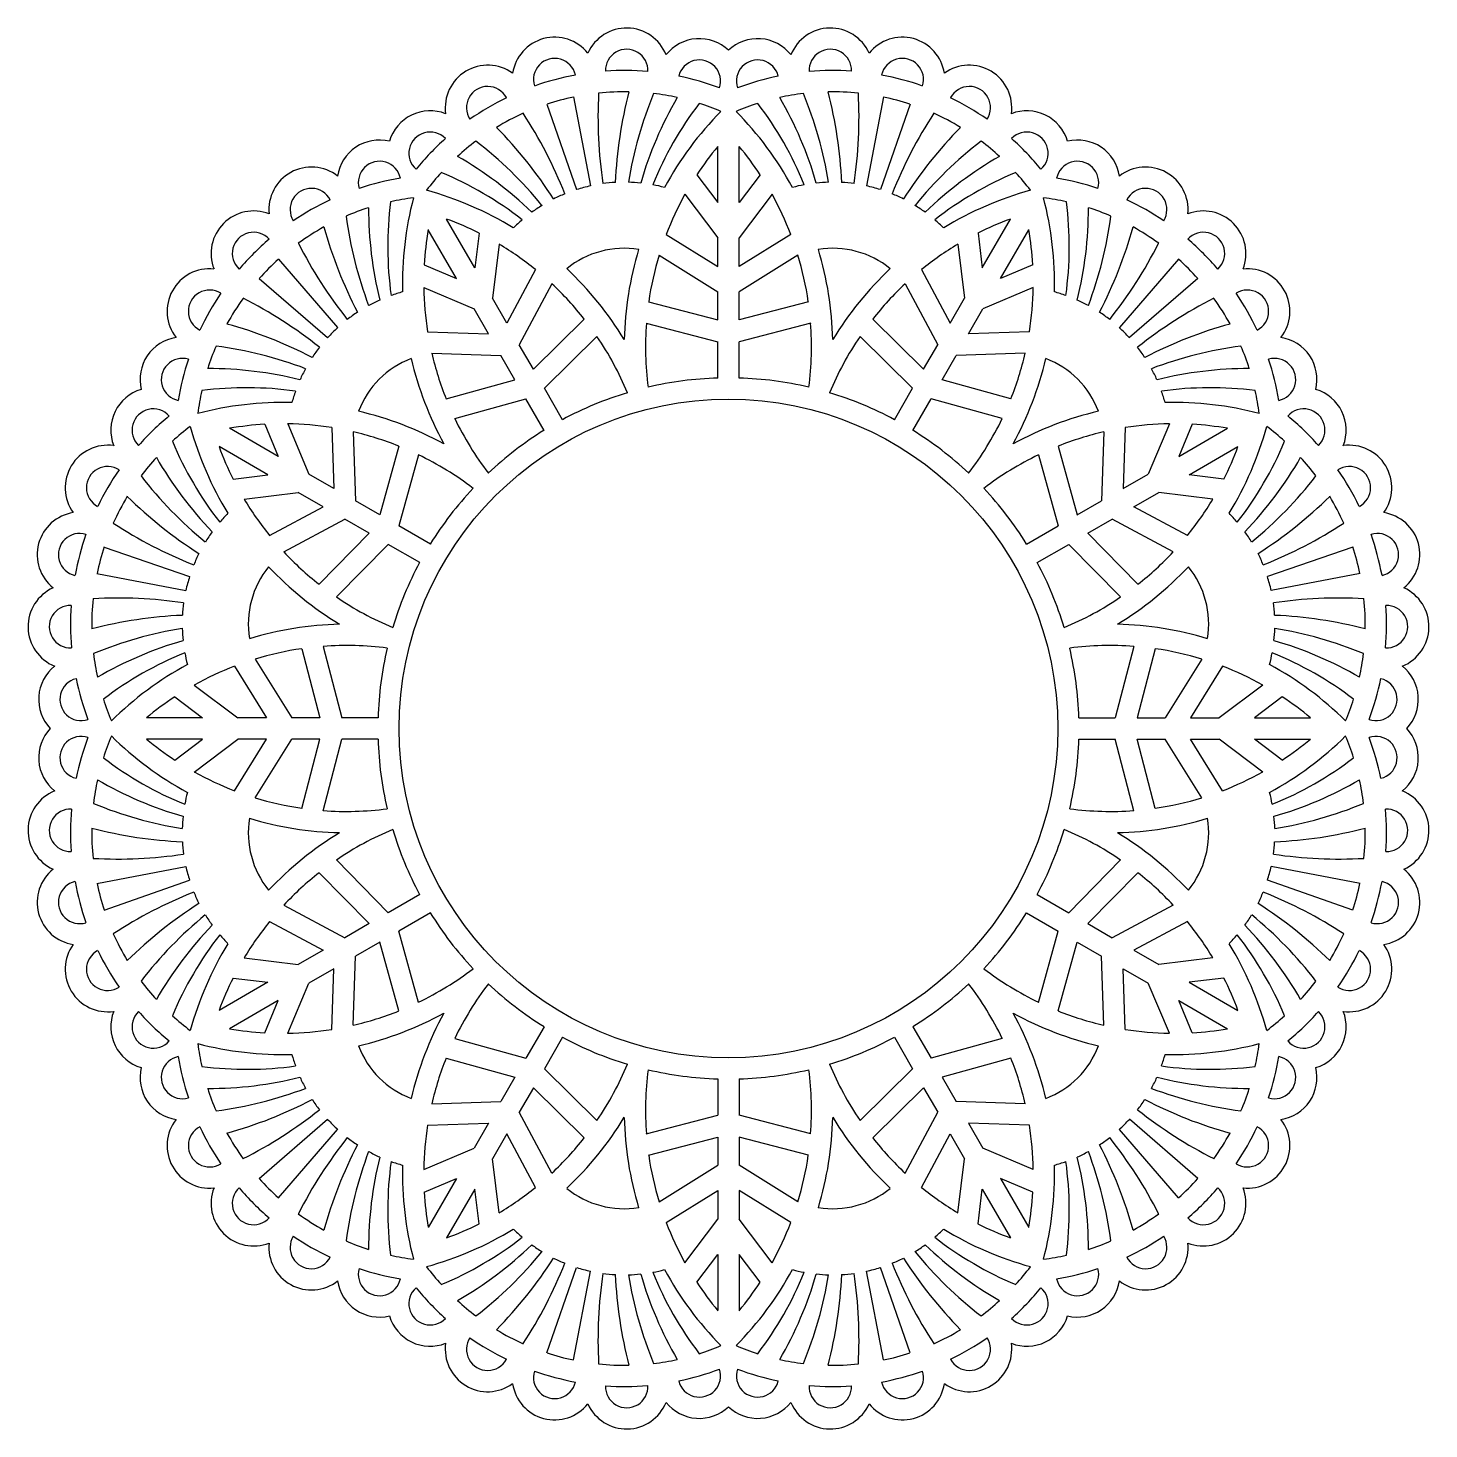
# Model space of a CAD drawing. Extents: x -6 to 131, y -69 to 212.
# Drawn here: x -1.2 to 130.6, y -68.9 to 63 of the extents above; entities that cross this region are included whole.
import ezdxf

# ---------------------------------------------------------------- set-up
doc = ezdxf.new("R2010")
doc.units = 0
doc.layers.get('0').update_dxf_attribs({"linetype": 'CONTINUOUS'})

msp = doc.modelspace()

# ---------------------------------------------------------------- linework, layer by layer
for p, q in [((47.61, 55.85), (50.4, 47.81)), ((50.1, 56.52), (51.7, 48.16)), ((79.29, 56.52), (77.69, 48.16)), ((81.78, 55.85), (78.99, 47.81)), ((63.69, 46.58), (63.69, 51.87)), ((65.69, 46.58), (65.69, 51.87)), ((61.72, 49.2), (63.69, 46.58)), ((67.67, 49.2), (65.69, 46.58)), ((60.6, 47.36), (63.69, 43.26)), ((68.79, 47.36), (65.69, 43.26)), ((40.81, 40.45), (38.16, 45.03)), ((88.58, 40.45), (91.23, 45.03)), ((39.08, 39.45), (36.43, 44.03)), ((41.21, 43.71), (40.81, 40.45)), ((58.83, 43.58), (63.69, 40.55)), ((70.56, 43.58), (65.69, 40.55)), ((88.18, 43.71), (88.58, 40.45)), ((90.31, 39.45), (92.96, 44.03)), ((43.1, 42.67), (42.47, 37.57)), ((63.69, 40.55), (63.69, 43.26)), ((65.69, 40.55), (65.69, 43.26)), ((86.29, 42.67), (86.92, 37.57)), ((22.34, 41.26), (27.9, 34.82)), ((58.16, 41.63), (63.69, 38.19)), ((71.23, 41.63), (65.69, 38.19)), ((107.05, 41.26), (101.49, 34.82)), ((36.05, 40.73), (39.08, 39.45)), ((46.52, 40.28), (43.82, 35.23)), ((82.87, 40.28), (85.57, 35.23)), ((93.34, 40.73), (90.31, 39.45)), ((20.51, 39.43), (26.95, 33.87)), ((36.01, 38.58), (40.74, 36.57)), ((48.07, 38.93), (45, 33.19)), ((81.32, 38.93), (84.39, 33.19)), ((93.38, 38.58), (88.65, 36.57)), ((108.88, 39.43), (102.44, 33.87)), ((43.82, 35.23), (42.47, 37.57)), ((57.18, 37.24), (63.69, 35.55)), ((63.69, 35.55), (63.69, 38.19)), ((65.69, 35.55), (65.69, 38.19)), ((72.21, 37.24), (65.69, 35.55)), ((85.57, 35.23), (86.92, 37.57)), ((42.09, 34.23), (40.74, 36.57)), ((51.12, 35.62), (46.33, 30.89)), ((78.27, 35.62), (83.06, 30.89)), ((87.3, 34.23), (88.65, 36.57)), ((36.37, 34.41), (42.09, 34.23)), ((56.96, 35.23), (63.69, 33.48)), ((72.43, 35.23), (65.69, 33.48)), ((93.02, 34.41), (87.3, 34.23)), ((46.33, 30.89), (45, 33.19)), ((52.31, 33.99), (47.36, 29.1)), ((63.69, 30.06), (63.69, 33.48)), ((65.69, 30.06), (65.69, 33.48)), ((77.08, 33.99), (82.03, 29.1)), ((83.06, 30.89), (84.39, 33.19)), ((36.76, 32.4), (43.27, 32.19)), ((44.59, 29.89), (43.27, 32.19)), ((84.8, 29.89), (86.12, 32.19)), ((92.63, 32.4), (86.12, 32.19)), ((38.11, 28.1), (44.59, 29.89)), ((49.07, 26.14), (47.36, 29.1)), ((80.32, 26.14), (82.03, 29.1)), ((91.28, 28.1), (84.8, 29.89)), ((38.92, 26.25), (45.63, 28.1)), ((47.34, 25.14), (45.63, 28.1)), ((82.05, 25.14), (83.76, 28.1)), ((90.47, 26.25), (83.76, 28.1)), ((22.32, 22.69), (17.74, 25.34)), ((21.04, 25.72), (22.32, 22.69)), ((23.2, 25.76), (25.2, 21.03)), ((27.36, 25.4), (27.55, 19.68)), ((102.03, 25.4), (101.84, 19.68)), ((106.19, 25.76), (104.19, 21.03)), ((108.35, 25.72), (107.07, 22.69)), ((107.07, 22.69), (111.65, 25.34)), ((29.37, 25.01), (29.59, 18.5)), ((100.02, 25.01), (99.8, 18.5)), ((21.32, 20.96), (16.74, 23.61)), ((33.67, 23.66), (31.88, 17.18)), ((35.52, 22.85), (33.67, 16.14)), ((93.87, 22.85), (95.72, 16.14)), ((95.72, 23.66), (97.51, 17.18)), ((108.07, 20.96), (112.65, 23.61)), ((18.06, 20.56), (21.32, 20.96)), ((27.55, 19.68), (25.2, 21.03)), ((101.84, 19.68), (104.19, 21.03)), ((111.33, 20.56), (108.07, 20.96)), ((19.1, 18.67), (24.2, 19.3)), ((26.55, 17.95), (24.2, 19.3)), ((31.88, 17.18), (29.59, 18.5)), ((97.51, 17.18), (99.8, 18.5)), ((102.84, 17.95), (105.19, 19.3)), ((110.29, 18.67), (105.19, 19.3)), ((21.49, 15.25), (26.55, 17.95)), ((107.9, 15.25), (102.84, 17.95)), ((22.84, 13.7), (28.59, 16.77)), ((30.88, 15.45), (28.59, 16.77)), ((36.63, 14.44), (33.67, 16.14)), ((92.76, 14.44), (95.72, 16.14)), ((98.51, 15.45), (100.8, 16.77)), ((106.55, 13.7), (100.8, 16.77)), ((26.16, 10.65), (30.88, 15.45)), ((103.23, 10.65), (98.51, 15.45)), ((5.92, 14.16), (13.96, 11.37)), ((27.79, 9.46), (32.67, 14.41)), ((35.63, 12.7), (32.67, 14.41)), ((93.76, 12.7), (96.72, 14.41)), ((101.6, 9.46), (96.72, 14.41)), ((123.47, 14.16), (115.43, 11.37)), ((5.25, 11.67), (13.61, 10.07)), ((124.14, 11.67), (115.78, 10.07)), ((24.53, 4.59), (26.22, -1.92)), ((26.54, 4.81), (28.29, -1.92)), ((102.85, 4.81), (101.1, -1.92)), ((104.86, 4.59), (103.16, -1.92)), ((18.2, 2.94), (21.22, -1.92)), ((20.14, 3.61), (23.58, -1.92)), ((109.25, 3.61), (105.81, -1.92)), ((111.19, 2.94), (108.17, -1.92)), ((12.57, 0.06), (15.19, -1.92)), ((14.41, 1.17), (18.51, -1.92)), ((114.98, 1.17), (110.88, -1.92)), ((116.82, 0.06), (114.2, -1.92)), ((15.19, -1.92), (9.9, -1.92)), ((21.22, -1.92), (18.51, -1.92)), ((26.22, -1.92), (23.58, -1.92)), ((31.71, -1.92), (28.29, -1.92)), ((97.68, -1.92), (101.1, -1.92)), ((103.16, -1.92), (105.81, -1.92)), ((108.17, -1.92), (110.88, -1.92)), ((114.2, -1.92), (119.49, -1.92)), ((15.19, -3.92), (9.9, -3.92)), ((12.57, -5.9), (15.19, -3.92)), ((14.41, -7.02), (18.51, -3.92)), ((18.2, -8.79), (21.22, -3.92)), ((21.22, -3.92), (18.51, -3.92)), ((20.14, -9.45), (23.58, -3.92)), ((26.22, -3.92), (23.58, -3.92)), ((24.53, -10.44), (26.22, -3.92)), ((26.54, -10.66), (28.29, -3.92)), ((31.71, -3.92), (28.29, -3.92)), ((97.68, -3.92), (101.1, -3.92)), ((102.85, -10.66), (101.1, -3.92)), ((104.86, -10.44), (103.16, -3.92)), ((103.16, -3.92), (105.81, -3.92)), ((109.25, -9.45), (105.81, -3.92)), ((111.19, -8.79), (108.17, -3.92)), ((108.17, -3.92), (110.88, -3.92)), ((114.98, -7.02), (110.88, -3.92)), ((114.2, -3.92), (119.49, -3.92)), ((116.82, -5.9), (114.2, -3.92)), ((27.79, -15.3), (32.67, -20.26)), ((101.6, -15.3), (96.72, -20.26)), ((5.25, -17.52), (13.61, -15.91)), ((26.16, -16.5), (30.88, -21.29)), ((103.23, -16.5), (98.51, -21.29)), ((124.14, -17.52), (115.78, -15.91)), ((5.92, -20.01), (13.96, -17.21)), ((123.47, -20.01), (115.43, -17.21)), ((22.84, -19.55), (28.59, -22.62)), ((35.63, -18.55), (32.67, -20.26)), ((93.76, -18.55), (96.72, -20.26)), ((106.55, -19.55), (100.8, -22.62)), ((21.49, -21.09), (26.55, -23.79)), ((36.63, -20.28), (33.67, -21.99)), ((92.76, -20.28), (95.72, -21.99)), ((107.9, -21.09), (102.84, -23.79)), ((30.88, -21.29), (28.59, -22.62)), ((35.52, -28.7), (33.67, -21.99)), ((93.87, -28.7), (95.72, -21.99)), ((98.51, -21.29), (100.8, -22.62)), ((31.88, -23.02), (29.59, -24.35)), ((33.67, -29.51), (31.88, -23.02)), ((95.72, -29.51), (97.51, -23.02)), ((97.51, -23.02), (99.8, -24.35)), ((19.1, -24.52), (24.2, -25.15)), ((26.55, -23.79), (24.2, -25.15)), ((29.37, -30.86), (29.59, -24.35)), ((100.02, -30.86), (99.8, -24.35)), ((102.84, -23.79), (105.19, -25.15)), ((110.29, -24.52), (105.19, -25.15)), ((27.55, -25.53), (25.2, -26.88)), ((27.36, -31.25), (27.55, -25.53)), ((102.03, -31.25), (101.84, -25.53)), ((101.84, -25.53), (104.19, -26.88)), ((21.32, -26.81), (16.74, -29.46)), ((18.06, -26.41), (21.32, -26.81)), ((23.2, -31.61), (25.2, -26.88)), ((106.19, -31.61), (104.19, -26.88)), ((111.33, -26.41), (108.07, -26.81)), ((108.07, -26.81), (112.65, -29.46)), ((22.32, -28.54), (17.74, -31.19)), ((21.04, -31.57), (22.32, -28.54)), ((107.07, -28.54), (111.65, -31.19)), ((108.35, -31.57), (107.07, -28.54)), ((47.34, -30.99), (45.63, -33.95)), ((82.05, -30.99), (83.76, -33.95)), ((38.92, -32.1), (45.63, -33.95)), ((49.07, -31.99), (47.36, -34.95)), ((80.32, -31.99), (82.03, -34.95)), ((90.47, -32.1), (83.76, -33.95)), ((38.11, -33.95), (44.59, -35.74)), ((91.28, -33.95), (84.8, -35.74)), ((52.31, -39.83), (47.36, -34.95)), ((77.08, -39.83), (82.03, -34.95)), ((44.59, -35.74), (43.27, -38.03)), ((46.33, -36.74), (45, -39.03)), ((51.12, -41.46), (46.33, -36.74)), ((63.69, -35.91), (63.69, -39.33)), ((65.69, -35.91), (65.69, -39.33)), ((78.27, -41.46), (83.06, -36.74)), ((83.06, -36.74), (84.39, -39.03)), ((84.8, -35.74), (86.12, -38.03)), ((36.76, -38.25), (43.27, -38.03)), ((92.63, -38.25), (86.12, -38.03)), ((48.07, -44.78), (45, -39.03)), ((56.96, -41.08), (63.69, -39.33)), ((72.43, -41.08), (65.69, -39.33)), ((81.32, -44.78), (84.39, -39.03)), ((20.51, -45.28), (26.95, -39.71)), ((22.34, -47.1), (27.9, -40.67)), ((36.37, -40.26), (42.09, -40.07)), ((42.09, -40.07), (40.74, -42.42)), ((87.3, -40.07), (88.65, -42.42)), ((93.02, -40.26), (87.3, -40.07)), ((107.05, -47.1), (101.49, -40.67)), ((108.88, -45.28), (102.44, -39.71)), ((43.82, -41.07), (42.47, -43.42)), ((46.52, -46.12), (43.82, -41.07)), ((57.18, -43.09), (63.69, -41.39)), ((63.69, -41.39), (63.69, -44.04)), ((72.21, -43.09), (65.69, -41.39)), ((65.69, -41.39), (65.69, -44.04)), ((82.87, -46.12), (85.57, -41.07)), ((85.57, -41.07), (86.92, -43.42)), ((36.01, -44.42), (40.74, -42.42)), ((43.1, -48.52), (42.47, -43.42)), ((86.29, -48.52), (86.92, -43.42)), ((93.38, -44.42), (88.65, -42.42)), ((58.16, -47.48), (63.69, -44.04)), ((71.23, -47.48), (65.69, -44.04)), ((36.05, -46.57), (39.08, -45.29)), ((39.08, -45.29), (36.43, -49.88)), ((93.34, -46.57), (90.31, -45.29)), ((90.31, -45.29), (92.96, -49.88)), ((40.81, -46.29), (38.16, -50.88)), ((41.21, -49.55), (40.81, -46.29)), ((58.83, -49.42), (63.69, -46.4)), ((63.69, -46.4), (63.69, -49.11)), ((70.56, -49.42), (65.69, -46.4)), ((65.69, -46.4), (65.69, -49.11)), ((88.18, -49.55), (88.58, -46.29)), ((88.58, -46.29), (91.23, -50.88)), ((60.6, -53.21), (63.69, -49.11)), ((68.79, -53.21), (65.69, -49.11)), ((61.72, -55.05), (63.69, -52.43)), ((63.69, -52.43), (63.69, -57.72)), ((65.69, -52.43), (65.69, -57.72)), ((67.67, -55.05), (65.69, -52.43)), ((47.61, -61.7), (50.4, -53.66)), ((50.1, -62.36), (51.7, -54.01)), ((79.29, -62.36), (77.69, -54.01)), ((81.78, -61.7), (78.99, -53.66))]:
    msp.add_line(p, q)
msp.add_circle((64.69, -2.92), 31)
for centre, radius, start, end in [((48.33, 58.15), 4, 38.5948, 171.4052), ((55.11, 59.01), 4, 21.8923, 155.9039), ((61.95, 58.01), 4, 46.6054, 141.4228), ((67.44, 58.01), 4, 38.5772, 133.3946), ((74.28, 59.01), 4, 24.0961, 158.1077), ((81.06, 58.15), 4, 8.5948, 141.4052), ((55.11, 59.01), 2, 357.2363, 181.7612), ((74.28, 59.01), 2, 358.2388, 182.7637), ((42.03, 55.51), 4, 54.0961, 188.1077), ((48.33, 58.15), 2, 12.7375, 197.2625), ((61.95, 58.01), 2, 341.5538, 166.0788), ((67.44, 58.01), 2, 13.9212, 198.4462), ((81.06, 58.15), 2, 342.7375, 167.2625), ((87.36, 55.51), 4, 351.8923, 125.9039), ((54.89, 33.68), 25.33, 100.4751, 109.5249), ((54.89, 33.68), 25.33, 84.9738, 94.0237), ((54.89, 33.68), 25.33, 69.2914, 78.3412), ((74.5, 33.68), 25.33, 101.6588, 110.7086), ((74.5, 33.68), 25.33, 85.9763, 95.0262), ((74.5, 33.68), 25.33, 70.4751, 79.5249), ((42.03, 55.51), 2, 28.2388, 212.7637), ((94.57, 54.58), 42.16, 176.8609, 188.4736), ((54.89, 33.68), 23.33, 88.9277, 95.9487), ((93.67, 46.88), 39.66, 165.2064, 177.6883), ((92.35, 42.48), 37.56, 157.5086, 170.7773), ((54.89, 33.68), 23.33, 77.6739, 83.2184), ((74.5, 33.68), 23.33, 96.7816, 102.3261), ((37.04, 42.48), 37.56, 9.2227, 22.4914), ((35.72, 46.88), 39.66, 2.3117, 14.7936), ((74.5, 33.68), 23.33, 84.0513, 91.0723), ((34.82, 54.58), 42.16, 351.5264, 3.1391), ((87.36, 55.51), 2, 327.2363, 151.7612), ((54.89, 33.68), 25.33, 115.9763, 125.0262), ((54.89, 33.68), 23.33, 101.832, 108.168), ((90.51, 38.62), 35.46, 149.7728, 163.9526), ((88.56, 35.65), 33.46, 142.7152, 157.8619), ((54.89, 33.68), 23.33, 67.0494, 72.4136), ((74.5, 33.68), 23.33, 107.5864, 112.9506), ((40.83, 35.65), 33.46, 22.1381, 37.2848), ((38.88, 38.62), 35.46, 16.0474, 30.2272), ((74.5, 33.68), 23.33, 71.832, 78.168), ((74.5, 33.68), 25.33, 54.9738, 64.0237), ((36.61, 51.22), 4, 68.5772, 163.3946), ((54.89, 33.68), 23.33, 114.0513, 121.0723), ((10.07, 31.94), 42.16, 21.5264, 33.1391), ((86.34, 33.03), 31.46, 135.2872, 151.5627), ((43.05, 33.03), 31.46, 28.4373, 44.7128), ((119.32, 31.94), 42.16, 146.8609, 158.4736), ((74.5, 33.68), 23.33, 58.9277, 65.9487), ((92.78, 51.22), 4, 16.6054, 111.4228), ((36.61, 51.22), 2, 43.9212, 228.4462), ((14.7, 25.72), 39.66, 32.3117, 44.7936), ((114.69, 25.72), 39.66, 135.2064, 147.6883), ((92.78, 51.22), 2, 311.5538, 136.0788), ((31.85, 48.47), 4, 76.6054, 171.4228), ((54.89, 33.68), 25.33, 131.6588, 140.7086), ((54.89, 33.68), 23.33, 126.7816, 132.3261), ((18.04, 22.57), 37.56, 39.2227, 52.4914), ((86.34, 33.03), 29.46, 140.2373, 146.7093), ((43.05, 33.03), 29.46, 33.2907, 39.7627), ((111.35, 22.57), 37.56, 127.5086, 140.7773), ((74.5, 33.68), 23.33, 47.6739, 53.2184), ((74.5, 33.68), 25.33, 39.2914, 48.3412), ((97.54, 48.47), 4, 8.5772, 103.3946), ((31.85, 48.47), 2, 11.5538, 196.0788), ((21.57, 20.15), 35.46, 46.0474, 60.2272), ((107.82, 20.15), 35.46, 119.7728, 133.9526), ((97.54, 48.47), 2, 343.9212, 168.4462), ((25.43, 45.92), 4, 51.8923, 185.9039), ((37.9, 23.87), 25.33, 99.2914, 108.3412), ((54.89, 33.68), 23.33, 137.5864, 142.9506), ((24.74, 18.55), 33.46, 52.1381, 67.2848), ((104.65, 18.55), 33.46, 112.7152, 127.8619), ((74.5, 33.68), 23.33, 37.0494, 42.4136), ((91.49, 23.87), 25.33, 71.6588, 80.7086), ((103.96, 45.92), 4, 354.0961, 128.1077), ((25.43, 45.92), 2, 27.2363, 211.7612), ((27.97, 17.39), 31.46, 58.4373, 74.7128), ((54.89, 33.68), 14.82, 102.3982, 107.6018), ((54.89, 33.68), 14.82, 93.2714, 97.8368), ((54.89, 33.68), 14.82, 84.0341, 88.5179), ((54.89, 33.68), 14.82, 75.1871, 79.5938), ((74.5, 33.68), 14.82, 100.4062, 104.8129), ((74.5, 33.68), 14.82, 91.4821, 95.9659), ((74.5, 33.68), 14.82, 82.1632, 86.7286), ((74.5, 33.68), 14.82, 72.3982, 77.6018), ((101.42, 17.39), 31.46, 105.2872, 121.5627), ((103.96, 45.92), 2, 328.2388, 152.7637), ((37.9, 23.87), 25.33, 114.9738, 124.0237), ((66.08, 42.42), 33.46, 172.7152, 187.8619), ((37.9, 23.87), 23.33, 97.0494, 102.4136), ((65.47, 39.04), 31.46, 165.2872, 181.5627), ((54.89, 33.68), 14.82, 121.4821, 125.9659), ((54.89, 33.68), 14.82, 112.1632, 116.7286), ((86.34, 33.03), 29.46, 150.8975, 159.0272), ((43.05, 33.03), 29.46, 20.9728, 29.1025), ((74.5, 33.68), 14.82, 63.2714, 67.8368), ((74.5, 33.68), 14.82, 54.0341, 58.5179), ((63.92, 39.04), 31.46, 358.4373, 14.7128), ((91.49, 23.87), 23.33, 77.5864, 82.9506), ((63.31, 42.42), 33.46, 352.1381, 7.2848), ((91.49, 23.87), 25.33, 55.9763, 65.0262), ((19.99, 41.79), 4, 68.5948, 201.4052), ((37.9, 23.87), 23.33, 107.6739, 113.2184), ((65.94, 50.22), 37.56, 187.5086, 200.7773), ((66.28, 45.96), 35.46, 179.7728, 193.9526), ((27.97, 17.39), 29.46, 63.2907, 69.7627), ((54.89, 33.68), 14.82, 130.4062, 134.8129), ((74.5, 33.68), 14.82, 45.1871, 49.5938), ((101.42, 17.39), 29.46, 110.2373, 116.7093), ((63.11, 45.96), 35.46, 346.0474, 0.2272), ((91.49, 23.87), 23.33, 66.7816, 72.3261), ((63.45, 50.22), 37.56, 339.2227, 352.4914), ((109.4, 41.79), 4, 338.5948, 111.4052), ((19.99, 41.79), 2, 42.7375, 227.2625), ((37.9, 23.87), 23.33, 118.9277, 125.9487), ((64.89, 54.7), 39.66, 195.2064, 207.6883), ((65.47, 39.04), 29.46, 170.2373, 176.7093), ((63.92, 39.04), 29.46, 3.2907, 9.7627), ((64.5, 54.7), 39.66, 332.3117, 344.7936), ((91.49, 23.87), 23.33, 54.0513, 61.0723), ((109.4, 41.79), 2, 312.7375, 137.2625), ((37.9, 23.87), 25.33, 130.4751, 139.5249), ((61.82, 61.81), 42.16, 206.8609, 218.4736), ((27.97, 17.39), 29.46, 50.9728, 59.1025), ((54.89, 33.68), 8.6, 80.9549, 129.0451), ((74.5, 33.68), 8.6, 50.9549, 99.0451), ((101.42, 17.39), 29.46, 120.8975, 129.0272), ((67.57, 61.81), 42.16, 321.5264, 333.1391), ((91.49, 23.87), 25.33, 40.4751, 49.5249), ((37.9, 23.87), 23.33, 131.832, 138.168), ((86.34, 33.03), 31.46, 163.0981, 178.8116), ((86.34, 33.03), 29.46, 163.0181, 171.7823), ((43.05, 33.03), 29.46, 8.2177, 16.9819), ((43.05, 33.03), 31.46, 1.1884, 16.9019), ((91.49, 23.87), 23.33, 41.832, 48.168), ((15.85, 36.35), 4, 84.0961, 218.1077), ((27.97, 17.39), 31.46, 31.1884, 46.9019), ((101.42, 17.39), 31.46, 133.0981, 148.8116), ((113.54, 36.35), 4, 321.8923, 95.9039), ((15.85, 36.35), 2, 58.2388, 242.7637), ((65.47, 39.04), 29.46, 180.8975, 189.0272), ((27.97, 17.39), 29.46, 38.2177, 46.9819), ((101.42, 17.39), 29.46, 133.0181, 141.7823), ((63.92, 39.04), 29.46, 350.9728, 359.1025), ((113.54, 36.35), 2, 297.2363, 121.7612), ((37.9, 23.87), 25.33, 145.9763, 155.0262), ((37.9, 23.87), 23.33, 144.0513, 151.0723), ((-0.04, -0.04), 42.16, 51.5264, 63.1391), ((37.9, 23.87), 14.82, 114.0341, 118.5179), ((37.9, 23.87), 14.82, 105.1871, 109.5938), ((91.49, 23.87), 14.82, 70.4062, 74.8129), ((91.49, 23.87), 14.82, 61.4821, 65.9659), ((129.43, -0.04), 42.16, 116.8609, 128.4736), ((91.49, 23.87), 23.33, 28.9277, 35.9487), ((91.49, 23.87), 25.33, 24.9738, 34.0237), ((37.9, 23.87), 14.82, 123.2714, 127.8368), ((91.49, 23.87), 14.82, 52.1632, 56.7286), ((7.07, -3.12), 39.66, 62.3117, 74.7936), ((37.9, 23.87), 14.82, 132.3982, 137.6018), ((86.34, 33.03), 29.46, 175.7137, 187.4714), ((43.05, 33.03), 29.46, 352.5286, 4.2863), ((91.49, 23.87), 14.82, 42.3982, 47.6018), ((122.32, -3.12), 39.66, 105.2064, 117.6883), ((13.3, 29.92), 4, 98.5772, 193.3946), ((37.9, 23.87), 23.33, 156.7816, 162.3261), ((11.55, -4.17), 37.56, 69.2227, 82.4914), ((27.97, 17.39), 29.46, 22.5286, 34.2863), ((101.42, 17.39), 29.46, 145.7137, 157.4714), ((117.84, -4.17), 37.56, 97.5086, 110.7773), ((91.49, 23.87), 23.33, 17.6739, 23.2184), ((116.09, 29.92), 4, 346.6054, 81.4228), ((13.3, 29.92), 2, 73.9212, 258.4462), ((37.9, 23.87), 25.33, 161.6588, 170.7086), ((37.9, 23.87), 14.82, 142.1632, 146.7286), ((37.9, 23.87), 8.6, 110.9549, 159.0451), ((65.47, 39.04), 31.46, 193.0981, 208.8116), ((65.47, 39.04), 29.46, 193.0181, 201.7823), ((63.92, 39.04), 29.46, 338.2177, 346.9819), ((63.92, 39.04), 31.46, 331.1884, 346.9019), ((91.49, 23.87), 8.6, 20.9549, 69.0451), ((91.49, 23.87), 14.82, 33.2714, 37.8368), ((116.09, 29.92), 2, 281.5538, 106.0788), ((91.49, 23.87), 25.33, 9.2914, 18.3412), ((15.81, -4.51), 35.46, 76.0474, 90.2272), ((37.9, 23.87), 14.82, 151.4821, 155.9659), ((91.49, 23.87), 14.82, 24.0341, 28.5179), ((113.58, -4.51), 35.46, 89.7728, 103.9526), ((19.36, -4.31), 33.46, 82.1381, 97.2848), ((64.69, -2.92), 33, 91.7365, 103.2523), ((64.69, -2.92), 33, 76.7477, 88.2635), ((110.03, -4.31), 33.46, 82.7152, 97.8619), ((10.55, 25.16), 4, 106.6054, 201.4228), ((37.9, 23.87), 23.33, 167.5864, 172.9506), ((22.73, -3.7), 31.46, 88.4373, 104.7128), ((37.9, 23.87), 14.82, 160.4062, 164.8129), ((64.69, -2.92), 33, 106.7477, 118.2635), ((64.69, -2.92), 33, 61.7365, 73.2523), ((91.49, 23.87), 14.82, 15.1871, 19.5938), ((106.66, -3.7), 31.46, 75.2872, 91.5627), ((91.49, 23.87), 23.33, 7.0494, 12.4136), ((118.84, 25.16), 4, 338.5772, 73.3946), ((10.55, 25.16), 2, 41.5538, 226.0788), ((28.09, 6.89), 25.33, 129.2914, 138.3412), ((22.73, -3.7), 31.46, 61.1884, 76.9019), ((106.66, -3.7), 31.46, 103.0981, 118.8116), ((118.84, 25.16), 2, 313.9212, 138.4462), ((101.3, 6.89), 25.33, 41.6588, 50.7086), ((28.09, 6.89), 23.33, 127.0494, 132.4136), ((44.38, 33.8), 31.46, 195.2872, 211.5627), ((22.73, -3.7), 29.46, 93.2907, 99.7627), ((22.73, -3.7), 29.46, 80.9728, 89.1025), ((65.47, 39.04), 29.46, 205.7137, 217.4714), ((64.69, -2.92), 33, 121.7365, 133.2523), ((64.69, -2.92), 33, 46.7477, 58.2635), ((63.92, 39.04), 29.46, 322.5286, 334.2863), ((106.66, -3.7), 29.46, 90.8975, 99.0272), ((106.66, -3.7), 29.46, 80.2373, 86.7093), ((85.01, 33.8), 31.46, 328.4373, 344.7128), ((101.3, 6.89), 23.33, 47.5864, 52.9506), ((6.26, 19.74), 4, 81.8923, 215.9039), ((43.22, 37.03), 33.46, 202.7152, 217.8619), ((22.73, -3.7), 29.46, 68.2177, 76.9819), ((106.66, -3.7), 29.46, 103.0181, 111.7823), ((86.17, 37.03), 33.46, 322.1381, 337.2848), ((123.13, 19.74), 4, 324.0961, 98.1077), ((28.09, 6.89), 23.33, 137.6739, 143.2184), ((41.62, 40.21), 35.46, 209.7728, 223.9526), ((44.38, 33.8), 29.46, 200.2373, 206.7093), ((22.73, -3.7), 29.46, 52.5286, 64.2863), ((106.66, -3.7), 29.46, 115.7137, 127.4714), ((85.01, 33.8), 29.46, 333.2907, 339.7627), ((87.77, 40.21), 35.46, 316.0474, 330.2272), ((101.3, 6.89), 23.33, 36.7816, 42.3261), ((6.26, 19.74), 2, 57.2363, 241.7612), ((28.09, 6.89), 25.33, 144.9738, 154.0237), ((123.13, 19.74), 2, 298.2388, 122.7637), ((101.3, 6.89), 25.33, 25.9763, 35.0262), ((39.2, 43.73), 37.56, 217.5086, 230.7773), ((90.19, 43.73), 37.56, 309.2227, 322.4914), ((28.09, 6.89), 23.33, 148.9277, 155.9487), ((36.05, 47.07), 39.66, 225.2064, 237.6883), ((44.38, 33.8), 29.46, 210.8975, 219.0272), ((64.69, -2.92), 33, 136.7477, 148.2635), ((64.69, -2.92), 33, 31.7365, 43.2523), ((85.01, 33.8), 29.46, 320.9728, 329.1025), ((93.34, 47.07), 39.66, 302.3117, 314.7936), ((101.3, 6.89), 23.33, 24.0513, 31.0723), ((3.62, 13.44), 4, 98.5948, 231.4052), ((28.09, 6.89), 14.82, 135.1871, 139.5938), ((101.3, 6.89), 14.82, 40.4062, 44.8129), ((125.77, 13.44), 4, 308.5948, 81.4052), ((29.83, 51.7), 42.16, 236.8609, 248.4736), ((99.56, 51.7), 42.16, 291.5264, 303.1391), ((3.62, 13.44), 2, 72.7375, 257.2625), ((28.09, 6.89), 25.33, 160.4751, 169.5249), ((28.09, 6.89), 14.82, 144.0341, 148.5179), ((101.3, 6.89), 14.82, 31.4821, 35.9659), ((125.77, 13.44), 2, 282.7375, 107.2625), ((101.3, 6.89), 25.33, 10.4751, 19.5249), ((28.09, 6.89), 23.33, 161.832, 168.168), ((28.09, 6.89), 14.82, 153.2714, 157.8368), ((44.38, 33.8), 29.46, 223.0181, 231.7823), ((85.01, 33.8), 29.46, 308.2177, 316.9819), ((101.3, 6.89), 14.82, 22.1632, 26.7286), ((101.3, 6.89), 23.33, 11.832, 18.168), ((28.09, 6.89), 8.6, 140.9549, 189.0451), ((44.38, 33.8), 31.46, 223.0981, 238.8116), ((64.69, -2.92), 33, 151.7365, 163.2523), ((64.69, -2.92), 33, 16.7477, 28.2635), ((85.01, 33.8), 31.46, 301.1884, 316.9019), ((101.3, 6.89), 8.6, 350.9549, 39.0451), ((28.09, 6.89), 14.82, 162.3982, 167.6018), ((101.3, 6.89), 14.82, 12.3982, 17.6018), ((2.76, 6.66), 4, 114.0961, 248.1077), ((28.09, 6.89), 23.33, 174.0513, 181.0723), ((7.19, -32.8), 42.16, 81.5264, 93.1391), ((44.38, 33.8), 29.46, 235.7137, 247.4714), ((85.01, 33.8), 29.46, 292.5286, 304.2863), ((122.2, -32.8), 42.16, 86.8609, 98.4736), ((101.3, 6.89), 23.33, 358.9277, 5.9487), ((126.63, 6.66), 4, 291.8923, 65.9039), ((2.76, 6.66), 2, 88.2388, 272.7637), ((28.09, 6.89), 25.33, 175.9763, 185.0262), ((28.09, 6.89), 14.82, 172.1632, 176.7286), ((101.3, 6.89), 14.82, 3.2714, 7.8368), ((126.63, 6.66), 2, 267.2363, 91.7612), ((101.3, 6.89), 25.33, 354.9738, 4.0237), ((14.89, -31.9), 39.66, 92.3117, 104.7936), ((28.74, -24.57), 31.46, 91.1884, 106.9019), ((100.65, -24.57), 31.46, 73.0981, 88.8116), ((114.5, -31.9), 39.66, 75.2064, 87.6883), ((19.29, -30.58), 37.56, 99.2227, 112.4914), ((23.15, -28.74), 35.46, 106.0474, 120.2272), ((28.09, 6.89), 14.82, 181.4821, 185.9659), ((101.3, 6.89), 14.82, 354.0341, 358.5179), ((106.24, -28.74), 35.46, 59.7728, 73.9526), ((110.1, -30.58), 37.56, 67.5086, 80.7773), ((28.09, 6.89), 23.33, 186.7816, 192.3261), ((26.12, -26.79), 33.46, 112.1381, 127.2848), ((28.09, 6.89), 14.82, 190.4062, 194.8129), ((28.74, -24.57), 29.46, 98.2177, 106.9819), ((28.74, -24.57), 29.46, 82.5286, 94.2863), ((64.69, -2.92), 33, 166.7477, 178.2635), ((100.65, -24.57), 29.46, 85.7137, 97.4714), ((64.69, -2.92), 33, 1.7365, 13.2523), ((100.65, -24.57), 29.46, 73.0181, 81.7823), ((101.3, 6.89), 14.82, 345.1871, 349.5938), ((103.27, -26.79), 33.46, 52.7152, 67.8619), ((101.3, 6.89), 23.33, 347.6739, 353.2184), ((3.76, -0.18), 4, 128.5772, 223.3946), ((28.74, -24.57), 31.46, 118.4373, 134.7128), ((28.74, -24.57), 29.46, 110.9728, 119.1025), ((100.65, -24.57), 29.46, 60.8975, 69.0272), ((100.65, -24.57), 31.46, 45.2872, 61.5627), ((125.63, -0.18), 4, 316.6054, 51.4228), ((3.76, -0.18), 2, 103.9212, 288.4462), ((28.09, 6.89), 25.33, 191.6588, 200.7086), ((101.3, 6.89), 25.33, 339.2914, 348.3412), ((125.63, -0.18), 2, 251.5538, 76.0788), ((28.74, -24.57), 29.46, 123.2907, 129.7627), ((100.65, -24.57), 29.46, 50.2373, 56.7093), ((28.09, 6.89), 23.33, 197.5864, 202.9506), ((101.3, 6.89), 23.33, 337.0494, 342.4136), ((3.76, -5.67), 4, 136.6054, 231.4228), ((3.76, -5.67), 2, 71.5538, 256.0788), ((28.09, -12.73), 25.33, 159.2914, 168.3412), ((28.09, -12.73), 23.33, 157.0494, 162.4136), ((28.74, 18.73), 31.46, 225.2872, 241.5627), ((28.74, 18.73), 29.46, 230.2373, 236.7093), ((64.69, -2.92), 33, 181.7365, 193.2523), ((64.69, -2.92), 33, 346.7477, 358.2635), ((100.65, 18.73), 31.46, 298.4373, 314.7128), ((100.65, 18.73), 29.46, 303.2907, 309.7627), ((101.3, -12.73), 23.33, 17.5864, 22.9506), ((125.63, -5.67), 2, 283.9212, 108.4462), ((101.3, -12.73), 25.33, 11.6588, 20.7086), ((125.63, -5.67), 4, 308.5772, 43.3946), ((26.12, 20.94), 33.46, 232.7152, 247.8619), ((103.27, 20.94), 33.46, 292.1381, 307.2848), ((28.09, -12.73), 23.33, 167.6739, 173.2184), ((23.15, 22.89), 35.46, 239.7728, 253.9526), ((28.74, 18.73), 29.46, 240.8975, 249.0272), ((100.65, 18.73), 29.46, 290.9728, 299.1025), ((106.24, 22.89), 35.46, 286.0474, 300.2272), ((101.3, -12.73), 23.33, 6.7816, 12.3261), ((2.76, -12.51), 4, 111.8923, 245.9039), ((28.09, -12.73), 14.82, 165.1871, 169.5938), ((101.3, -12.73), 14.82, 10.4062, 14.8129), ((126.63, -12.51), 4, 294.0961, 68.1077), ((2.76, -12.51), 2, 87.2363, 271.7612), ((28.09, -12.73), 25.33, 174.9738, 184.0237), ((19.29, 24.73), 37.56, 247.5086, 260.7773), ((28.74, 18.73), 29.46, 253.0181, 261.7823), ((28.74, 18.73), 29.46, 265.7137, 277.4714), ((100.65, 18.73), 29.46, 262.5286, 274.2863), ((100.65, 18.73), 29.46, 278.2177, 286.9819), ((110.1, 24.73), 37.56, 279.2227, 292.4914), ((101.3, -12.73), 25.33, 355.9763, 5.0262), ((126.63, -12.51), 2, 268.2388, 92.7637), ((28.09, -12.73), 14.82, 174.0341, 178.5179), ((28.09, -12.73), 8.6, 170.9549, 219.0451), ((28.74, 18.73), 31.46, 253.0981, 268.8116), ((100.65, 18.73), 31.46, 271.1884, 286.9019), ((101.3, -12.73), 8.6, 320.9549, 9.0451), ((101.3, -12.73), 14.82, 1.4821, 5.9659), ((14.89, 26.05), 39.66, 255.2064, 267.6883), ((28.09, -12.73), 23.33, 178.9277, 185.9487), ((44.38, -39.65), 31.46, 121.1884, 136.9019), ((44.38, -39.65), 29.46, 112.5286, 124.2863), ((64.69, -2.92), 33, 196.7477, 208.2635), ((64.69, -2.92), 33, 331.7365, 343.2523), ((85.01, -39.65), 29.46, 55.7137, 67.4714), ((85.01, -39.65), 31.46, 43.0981, 58.8116), ((114.5, 26.05), 39.66, 272.3117, 284.7936), ((101.3, -12.73), 23.33, 354.0513, 1.0723), ((28.09, -12.73), 14.82, 183.2714, 187.8368), ((101.3, -12.73), 14.82, 352.1632, 356.7286), ((7.19, 26.95), 42.16, 266.8609, 278.4736), ((122.2, 26.95), 42.16, 261.5264, 273.1391), ((3.62, -19.29), 4, 128.5948, 261.4052), ((28.09, -12.73), 14.82, 192.3982, 197.6018), ((44.38, -39.65), 29.46, 128.2177, 136.9819), ((85.01, -39.65), 29.46, 43.0181, 51.7823), ((101.3, -12.73), 14.82, 342.3982, 347.6018), ((125.77, -19.29), 4, 278.5948, 51.4052), ((3.62, -19.29), 2, 102.7375, 287.2625), ((28.09, -12.73), 25.33, 190.4751, 199.5249), ((28.09, -12.73), 23.33, 191.832, 198.168), ((29.83, -57.55), 42.16, 111.5264, 123.1391), ((28.09, -12.73), 14.82, 202.1632, 206.7286), ((101.3, -12.73), 14.82, 333.2714, 337.8368), ((99.56, -57.55), 42.16, 56.8609, 68.4736), ((101.3, -12.73), 23.33, 341.832, 348.168), ((101.3, -12.73), 25.33, 340.4751, 349.5249), ((125.77, -19.29), 2, 252.7375, 77.2625), ((36.05, -52.92), 39.66, 122.3117, 134.7936), ((93.34, -52.92), 39.66, 45.2064, 57.6883), ((39.2, -49.57), 37.56, 129.2227, 142.4914), ((28.09, -12.73), 14.82, 211.4821, 215.9659), ((44.38, -39.65), 29.46, 140.9728, 149.1025), ((64.69, -2.92), 33, 211.7365, 223.2523), ((64.69, -2.92), 33, 316.7477, 328.2635), ((85.01, -39.65), 29.46, 30.8975, 39.0272), ((101.3, -12.73), 14.82, 324.0341, 328.5179), ((90.19, -49.57), 37.56, 37.5086, 50.7773), ((28.09, -12.73), 23.33, 204.0513, 211.0723), ((41.62, -46.05), 35.46, 136.0474, 150.2272), ((43.22, -42.88), 33.46, 142.1381, 157.2848), ((28.09, -12.73), 14.82, 220.4062, 224.8129), ((101.3, -12.73), 14.82, 315.1871, 319.5938), ((86.17, -42.88), 33.46, 22.7152, 37.8619), ((87.77, -46.05), 35.46, 29.7728, 43.9526), ((101.3, -12.73), 23.33, 328.9277, 335.9487), ((6.26, -25.59), 4, 144.0961, 278.1077), ((44.38, -39.65), 31.46, 148.4373, 164.7128), ((85.01, -39.65), 31.46, 15.2872, 31.5627), ((123.13, -25.59), 4, 261.8923, 35.9039), ((6.26, -25.59), 2, 118.2388, 302.7637), ((28.09, -12.73), 25.33, 205.9763, 215.0262), ((101.3, -12.73), 25.33, 324.9738, 334.0237), ((123.13, -25.59), 2, 237.2363, 61.7612), ((22.73, -2.15), 29.46, 295.7137, 307.4714), ((106.66, -2.15), 29.46, 232.5286, 244.2863), ((28.09, -12.73), 23.33, 216.7816, 222.3261), ((44.38, -39.65), 29.46, 153.2907, 159.7627), ((65.47, -44.88), 29.46, 142.5286, 154.2863), ((64.69, -2.92), 33, 226.7477, 238.2635), ((64.69, -2.92), 33, 301.7365, 313.2523), ((63.92, -44.88), 29.46, 25.7137, 37.4714), ((85.01, -39.65), 29.46, 20.2373, 26.7093), ((101.3, -12.73), 23.33, 317.6739, 323.2184), ((10.55, -31.01), 4, 158.5772, 253.3946), ((10.55, -31.01), 2, 133.9212, 318.4462), ((28.09, -12.73), 25.33, 221.6588, 230.7086), ((28.09, -12.73), 23.33, 227.5864, 232.9506), ((22.73, -2.15), 29.46, 283.0181, 291.7823), ((22.73, -2.15), 31.46, 283.0981, 298.8116), ((65.47, -44.88), 31.46, 151.1884, 166.9019), ((63.92, -44.88), 31.46, 13.0981, 28.8116), ((106.66, -2.15), 31.46, 241.1884, 256.9019), ((106.66, -2.15), 29.46, 248.2177, 256.9819), ((101.3, -12.73), 23.33, 307.0494, 312.4136), ((101.3, -12.73), 25.33, 309.2914, 318.3412), ((118.84, -31.01), 2, 221.5538, 46.0788), ((118.84, -31.01), 4, 286.6054, 21.4228), ((22.73, -2.15), 29.46, 260.2373, 266.7093), ((22.73, -2.15), 29.46, 270.8975, 279.0272), ((106.66, -2.15), 29.46, 260.9728, 269.1025), ((106.66, -2.15), 29.46, 273.2907, 279.7627), ((22.73, -2.15), 31.46, 255.2872, 271.5627), ((37.9, -29.72), 23.33, 187.0494, 192.4136), ((37.9, -29.72), 8.6, 200.9549, 249.0451), ((64.69, -2.92), 33, 241.7365, 253.2523), ((64.69, -2.92), 33, 286.7477, 298.2635), ((91.49, -29.72), 8.6, 290.9549, 339.0451), ((106.66, -2.15), 31.46, 268.4373, 284.7128), ((91.49, -29.72), 23.33, 347.5864, 352.9506), ((13.3, -35.77), 2, 101.5538, 286.0788), ((37.9, -29.72), 25.33, 189.2914, 198.3412), ((37.9, -29.72), 14.82, 195.1871, 199.5938), ((65.47, -44.88), 29.46, 158.2177, 166.9819), ((63.92, -44.88), 29.46, 13.0181, 21.7823), ((91.49, -29.72), 14.82, 340.4062, 344.8129), ((116.09, -35.77), 2, 253.9212, 78.4462), ((91.49, -29.72), 25.33, 341.6588, 350.7086), ((13.3, -35.77), 4, 166.6054, 261.4228), ((19.36, -1.54), 33.46, 262.7152, 277.8619), ((27.97, -23.23), 29.46, 325.7137, 337.4714), ((86.34, -38.88), 29.46, 172.5286, 184.2863), ((64.69, -2.92), 33, 256.7477, 268.2635), ((64.69, -2.92), 33, 271.7365, 283.2523), ((43.05, -38.88), 29.46, 355.7137, 7.4714), ((101.42, -23.23), 29.46, 202.5286, 214.2863), ((110.03, -1.54), 33.46, 262.1381, 277.2848), ((116.09, -35.77), 4, 278.5772, 13.3946), ((15.81, -1.34), 35.46, 269.7728, 283.9526), ((37.9, -29.72), 23.33, 197.6739, 203.2184), ((11.55, -1.68), 37.56, 277.5086, 290.7773), ((37.9, -29.72), 14.82, 204.0341, 208.5179), ((91.49, -29.72), 14.82, 331.4821, 335.9659), ((117.84, -1.68), 37.56, 249.2227, 262.4914), ((113.58, -1.34), 35.46, 256.0474, 270.2272), ((91.49, -29.72), 23.33, 336.7816, 342.3261), ((7.07, -2.73), 39.66, 285.2064, 297.6883), ((37.9, -29.72), 14.82, 213.2714, 217.8368), ((91.49, -29.72), 14.82, 322.1632, 326.7286), ((122.32, -2.73), 39.66, 242.3117, 254.7936), ((-0.04, -5.8), 42.16, 296.8609, 308.4736), ((27.97, -23.23), 31.46, 313.0981, 328.8116), ((86.34, -38.88), 31.46, 181.1884, 196.9019), ((43.05, -38.88), 31.46, 343.0981, 358.8116), ((101.42, -23.23), 31.46, 211.1884, 226.9019), ((129.43, -5.8), 42.16, 231.5264, 243.1391), ((15.85, -42.19), 4, 141.8923, 275.9039), ((15.85, -42.19), 2, 117.2363, 301.7612), ((37.9, -29.72), 25.33, 204.9738, 214.0237), ((37.9, -29.72), 14.82, 222.3982, 227.6018), ((65.47, -44.88), 29.46, 170.9728, 179.1025), ((63.92, -44.88), 29.46, 0.8975, 9.0272), ((91.49, -29.72), 14.82, 312.3982, 317.6018), ((91.49, -29.72), 25.33, 325.9763, 335.0262), ((113.54, -42.19), 2, 238.2388, 62.7637), ((113.54, -42.19), 4, 264.0961, 38.1077), ((37.9, -29.72), 23.33, 208.9277, 215.9487), ((61.82, -67.66), 42.16, 141.5264, 153.1391), ((64.89, -60.54), 39.66, 152.3117, 164.7936), ((37.9, -29.72), 14.82, 232.1632, 236.7286), ((27.97, -23.23), 29.46, 313.0181, 321.7823), ((101.42, -23.23), 29.46, 218.2177, 226.9819), ((91.49, -29.72), 14.82, 303.2714, 307.8368), ((64.5, -60.54), 39.66, 15.2064, 27.6883), ((67.57, -67.66), 42.16, 26.8609, 38.4736), ((91.49, -29.72), 23.33, 324.0513, 331.0723), ((65.94, -56.07), 37.56, 159.2227, 172.4914), ((66.28, -51.81), 35.46, 166.0474, 180.2272), ((37.9, -29.72), 14.82, 241.4821, 245.9659), ((86.34, -38.88), 29.46, 188.2177, 196.9819), ((43.05, -38.88), 29.46, 343.0181, 351.7823), ((91.49, -29.72), 14.82, 294.0341, 298.5179), ((63.11, -51.81), 35.46, 359.7728, 13.9526), ((63.45, -56.07), 37.56, 7.5086, 20.7773), ((66.08, -48.26), 33.46, 172.1381, 187.2848), ((37.9, -29.72), 14.82, 250.4062, 254.8129), ((65.47, -44.88), 31.46, 178.4373, 194.7128), ((63.92, -44.88), 31.46, 345.2872, 1.5627), ((91.49, -29.72), 14.82, 285.1871, 289.5938), ((63.31, -48.26), 33.46, 352.7152, 7.8619), ((37.9, -29.72), 23.33, 221.832, 228.168), ((27.97, -23.23), 29.46, 300.8975, 309.0272), ((101.42, -23.23), 29.46, 230.9728, 239.1025), ((91.49, -29.72), 23.33, 311.832, 318.168), ((19.99, -47.63), 4, 158.5948, 291.4052), ((19.99, -47.63), 2, 132.7375, 317.2625), ((37.9, -29.72), 25.33, 220.4751, 229.5249), ((65.47, -44.88), 29.46, 183.2907, 189.7627), ((54.89, -39.53), 8.6, 230.9549, 279.0451), ((74.5, -39.53), 8.6, 260.9549, 309.0451), ((63.92, -44.88), 29.46, 350.2373, 356.7093), ((91.49, -29.72), 25.33, 310.4751, 319.5249), ((109.4, -47.63), 2, 222.7375, 47.2625), ((109.4, -47.63), 4, 248.5948, 21.4052), ((37.9, -29.72), 23.33, 234.0513, 241.0723), ((91.49, -29.72), 23.33, 298.9277, 305.9487), ((27.97, -23.23), 31.46, 285.2872, 301.5627), ((27.97, -23.23), 29.46, 290.2373, 296.7093), ((54.89, -39.53), 14.82, 225.1871, 229.5938), ((86.34, -38.88), 29.46, 200.9728, 209.1025), ((43.05, -38.88), 29.46, 330.8975, 339.0272), ((74.5, -39.53), 14.82, 310.4062, 314.8129), ((101.42, -23.23), 31.46, 238.4373, 254.7128), ((101.42, -23.23), 29.46, 243.2907, 249.7627), ((25.43, -51.77), 4, 174.0961, 308.1077), ((25.43, -51.77), 2, 148.2388, 332.7637), ((37.9, -29.72), 25.33, 235.9763, 245.0262), ((37.9, -29.72), 23.33, 246.7816, 252.3261), ((24.74, -24.4), 33.46, 292.7152, 307.8619), ((104.65, -24.4), 33.46, 232.1381, 247.2848), ((91.49, -29.72), 23.33, 287.6739, 293.2184), ((103.96, -51.77), 4, 231.8923, 5.9039), ((91.49, -29.72), 25.33, 294.9738, 304.0237), ((103.96, -51.77), 2, 207.2363, 31.7612), ((37.9, -29.72), 23.33, 257.5864, 262.9506), ((21.57, -25.99), 35.46, 299.7728, 313.9526), ((18.04, -28.42), 37.56, 307.5086, 320.7773), ((54.89, -39.53), 14.82, 234.0341, 238.5179), ((74.5, -39.53), 14.82, 301.4821, 305.9659), ((111.35, -28.42), 37.56, 219.2227, 232.4914), ((107.82, -25.99), 35.46, 226.0474, 240.2272), ((91.49, -29.72), 23.33, 277.0494, 282.4136), ((31.85, -54.32), 2, 163.9212, 348.4462), ((37.9, -29.72), 25.33, 251.6588, 260.7086), ((54.89, -39.53), 23.33, 217.0494, 222.4136), ((14.7, -31.57), 39.66, 315.2064, 327.6883), ((10.07, -37.78), 42.16, 326.8609, 338.4736), ((54.89, -39.53), 14.82, 243.2714, 247.8368), ((54.89, -39.53), 14.82, 252.3982, 257.6018), ((54.89, -39.53), 14.82, 280.4062, 284.8129), ((86.34, -38.88), 31.46, 208.4373, 224.7128), ((43.05, -38.88), 31.46, 315.2872, 331.5627), ((74.5, -39.53), 14.82, 255.1871, 259.5938), ((74.5, -39.53), 14.82, 282.3982, 287.6018), ((119.32, -37.78), 42.16, 201.5264, 213.1391), ((74.5, -39.53), 14.82, 292.1632, 296.7286), ((114.69, -31.57), 39.66, 212.3117, 224.7936), ((74.5, -39.53), 23.33, 317.5864, 322.9506), ((91.49, -29.72), 25.33, 279.2914, 288.3412), ((97.54, -54.32), 2, 191.5538, 16.0788), ((31.85, -54.32), 4, 188.5772, 283.3946), ((94.57, -60.42), 42.16, 171.5264, 183.1391), ((54.89, -39.53), 14.82, 262.1632, 266.7286), ((93.67, -52.73), 39.66, 182.3117, 194.7936), ((54.89, -39.53), 14.82, 271.4821, 275.9659), ((92.35, -48.33), 37.56, 189.2227, 202.4914), ((90.51, -44.47), 35.46, 196.0474, 210.2272), ((88.56, -41.5), 33.46, 202.1381, 217.2848), ((86.34, -38.88), 29.46, 213.2907, 219.7627), ((43.05, -38.88), 29.46, 320.2373, 326.7093), ((40.83, -41.5), 33.46, 322.7152, 337.8619), ((38.88, -44.47), 35.46, 329.7728, 343.9526), ((37.04, -48.33), 37.56, 337.5086, 350.7773), ((74.5, -39.53), 14.82, 264.0341, 268.5179), ((35.72, -52.73), 39.66, 345.2064, 357.6883), ((74.5, -39.53), 14.82, 273.2714, 277.8368), ((34.82, -60.42), 42.16, 356.8609, 8.4736), ((97.54, -54.32), 4, 256.6054, 351.4228), ((36.61, -57.07), 2, 131.5538, 316.0788), ((54.89, -39.53), 25.33, 219.2914, 228.3412), ((74.5, -39.53), 25.33, 311.6588, 320.7086), ((92.78, -57.07), 2, 223.9212, 48.4462), ((54.89, -39.53), 23.33, 227.6739, 233.2184), ((74.5, -39.53), 23.33, 306.7816, 312.3261), ((36.61, -57.07), 4, 196.6054, 291.4228), ((92.78, -57.07), 4, 248.5772, 343.3946), ((42.03, -61.35), 2, 147.2363, 331.7612), ((54.89, -39.53), 25.33, 234.9738, 244.0237), ((54.89, -39.53), 23.33, 238.9277, 245.9487), ((74.5, -39.53), 23.33, 294.0513, 301.0723), ((74.5, -39.53), 25.33, 295.9763, 305.0262), ((87.36, -61.35), 2, 208.2388, 32.7637), ((42.03, -61.35), 4, 171.8923, 305.9039), ((54.89, -39.53), 23.33, 251.832, 258.168), ((54.89, -39.53), 23.33, 287.5864, 292.9506), ((74.5, -39.53), 23.33, 247.0494, 252.4136), ((74.5, -39.53), 23.33, 281.832, 288.168), ((87.36, -61.35), 4, 234.0961, 8.1077), ((54.89, -39.53), 23.33, 264.0513, 271.0723), ((54.89, -39.53), 23.33, 276.7816, 282.3261), ((54.89, -39.53), 25.33, 281.6588, 290.7086), ((61.95, -63.86), 2, 193.9212, 18.4462), ((67.44, -63.86), 2, 161.5538, 346.0788), ((74.5, -39.53), 25.33, 249.2914, 258.3412), ((74.5, -39.53), 23.33, 257.6739, 263.2184), ((74.5, -39.53), 23.33, 268.9277, 275.9487), ((48.33, -64), 4, 188.5948, 321.4052), ((48.33, -64), 2, 162.7375, 347.2625), ((54.89, -39.53), 25.33, 250.4751, 259.5249), ((81.06, -64), 4, 218.5948, 351.4052), ((74.5, -39.53), 25.33, 280.4751, 289.5249), ((81.06, -64), 2, 192.7375, 17.2625), ((54.89, -39.53), 25.33, 265.9763, 275.0262), ((55.11, -64.86), 2, 178.2388, 2.7637), ((74.5, -39.53), 25.33, 264.9738, 274.0237), ((74.28, -64.86), 2, 177.2363, 1.7612), ((55.11, -64.86), 4, 204.0961, 338.1077), ((61.95, -63.86), 4, 218.5772, 313.3946), ((67.44, -63.86), 4, 226.6054, 321.4228), ((74.28, -64.86), 4, 201.8923, 335.9039)]:
    msp.add_arc(centre, radius, start, end)

doc.saveas('drawing.dxf')
